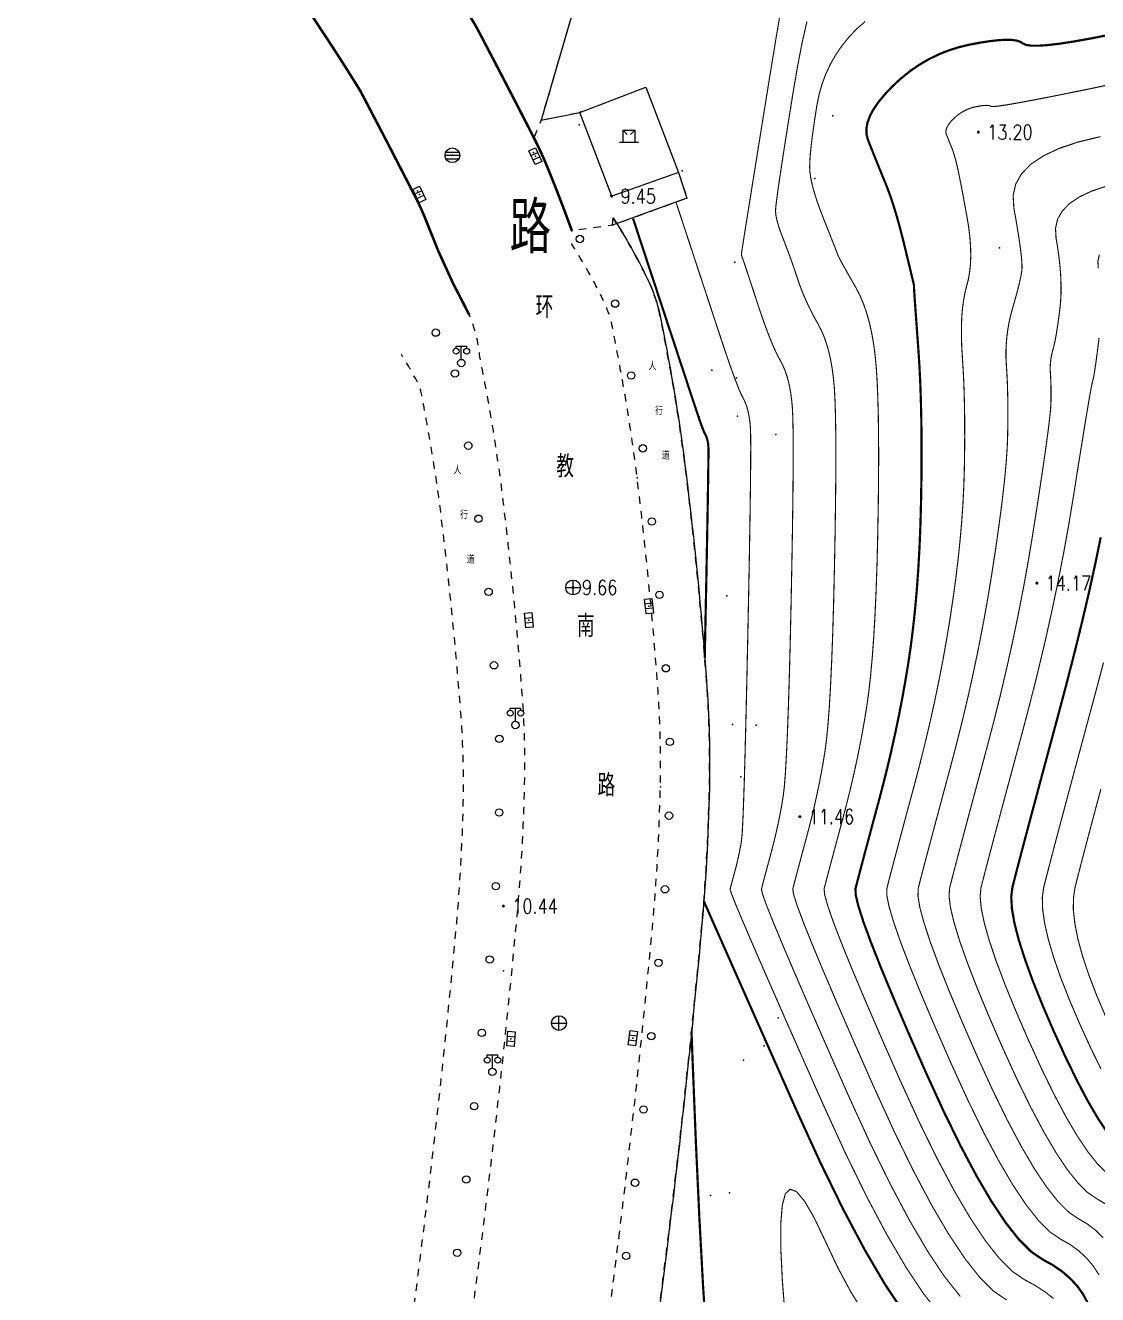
# Model space of a CAD drawing. Extents: x 940 to 2162, y 608 to 1562.
# Drawn here: x 1047.9 to 1120.6, y 765.7 to 851.8 of the extents above; entities that cross this region are included whole.
import ezdxf
from ezdxf.enums import TextEntityAlignment as Align

# ---------------------------------------------------------------- set-up
doc = ezdxf.new("R2010")
doc.units = 0
doc.header["$LTSCALE"] = 0.5
doc.header["$PDSIZE"] = 0.2
doc.linetypes.add('X6', pattern=[2, 1, -1])
doc.layers.get('0').update_dxf_attribs({"linetype": 'CONTINUOUS'})
for name, color, linetype in [('COMPONENT', 4, 'CONTINUOUS'), ('DGX', 2, 'CONTINUOUS'), ('DLDW', 11, 'CONTINUOUS'), ('DLSS', 4, 'CONTINUOUS'), ('GCD', 1, 'CONTINUOUS'), ('GXYZ', 2, 'CONTINUOUS'), ('ZBTZ', 3, 'CONTINUOUS'), ('ZDH', 1, 'CONTINUOUS')]:
    doc.layers.add(name, color=color, linetype=linetype)
doc.styles.add('HZ', font='rs.shx', dxfattribs={"width": 0.8, "bigfont": 'hztxt.shx'})
doc.linetypes.add('1161', pattern='A,0,[149,AAA.SHX,S=0.15,R=0,X=0,Y=0],-1.6', length=1.6)

# ---------------------------------------------------------------- blocks, each defined once
blk = doc.blocks.new('gc043')
for p, q in [((-1, 0), (1, 0)), ((0, -1), (0, 1))]:
    blk.add_line(p, q)
blk.add_circle((0, 0), 1)
blk = doc.blocks.new('gc041')
for p, q in [((-1, 0.5), (1, 0.5)), ((-1, -0.5), (-1, 0.5)), ((-0.33, 0.5), (-0.33, -0.5)), ((0.33, 0.5), (0.33, -0.5)), ((1, 0.5), (1, -0.5)), ((1, -0.5), (-1, -0.5))]:
    blk.add_line(p, q)
blk = doc.blocks.new('gc170')
at = {"linetype": 'Continuous'}
blk.add_circle((0, 0), 0.5, dxfattribs=at)
blk = doc.blocks.new('GC200')
at = {"linetype": 'Continuous', "const_width": 0.2, "flags": 128}
blk.add_lwpolyline([(-0.1, 0, 1), (0.1, 0, 1)], format="xyb", close=True, dxfattribs=at)
blk = doc.blocks.new('gc097')
for p, q in [((-0.7, 2), (-0.7, 2.3)), ((-0.7, 2.3), (0.7, 2.3)), ((0, 0.5), (0, 2.3)), ((0.7, 2.3), (0.7, 2))]:
    blk.add_line(p, q)
for centre, radius in [((-0.7, 1.6), 0.4), ((0.73, 1.6), 0.4), ((0, 0), 0.5)]:
    blk.add_circle(centre, radius)
blk = doc.blocks.new('gc022')
at = {"linetype": 'Continuous'}
for p, q in [((-0.8, 1.6), (-0.23, 1.03)), ((0.8, 1.6), (0.23, 1.03))]:
    blk.add_line(p, q, dxfattribs=at)
at = {"linetype": 'Continuous', "flags": 128}
for points in [[(-1.3, 0), (0, 0), (1.3, 0)], [(-0.8, 0), (-0.8, 1.6), (0.8, 1.6), (0.8, 0)]]:
    blk.add_lwpolyline(points, dxfattribs=at)
blk = doc.blocks.new('gcbj0103')
for p, q in [((-1, 0), (1, 0)), ((-0.9, 0.43), (0.9, 0.43)), ((-0.88, -0.47), (0.88, -0.47))]:
    blk.add_line(p, q)
blk.add_circle((0, 0), 1)

msp = doc.modelspace()

# ---------------------------------------------------------------- linework, layer by layer
at = {"layer": 'DGX', "linetype": 'Continuous', "const_width": 0.075}
for points, elevation in [([(1111.323, 765.611), (1110.25, 766.968), (1109.1, 768.692), (1107.871, 770.784), (1106.566, 773.243), (1105.183, 776.07), (1103.722, 779.264), (1102.318, 782.438), (1101.105, 785.204), (1100.083, 787.562), (1099.252, 789.512), (1098.612, 791.054), (1098.162, 792.188), (1097.904, 792.914), (1097.837, 793.231), (1097.872, 793.369), (1097.92, 793.553), (1097.98, 793.785), (1098.054, 794.064), (1098.141, 794.39), (1098.241, 794.763), (1098.354, 795.183), (1098.48, 795.651), (1098.609, 796.141), (1098.731, 796.63), (1098.846, 797.118), (1098.954, 797.604), (1099.054, 798.089), (1099.148, 798.572), (1099.234, 799.054), (1099.313, 799.535), (1099.388, 800.159), (1099.46, 801.074), (1099.53, 802.28), (1099.598, 803.775), (1099.664, 805.56), (1099.728, 807.636), (1099.79, 810.001), (1099.849, 812.657), (1099.901, 815.315), (1099.942, 817.685), (1099.97, 819.769), (1099.987, 821.566), (1099.991, 823.075), (1099.984, 824.298), (1099.965, 825.234), (1099.933, 825.883), (1099.888, 826.375), (1099.827, 826.84), (1099.75, 827.277), (1099.657, 827.687), (1099.549, 828.069), (1099.424, 828.424), (1099.283, 828.752), (1099.127, 829.052), (1098.958, 829.364), (1098.782, 829.727), (1098.597, 830.143), (1098.405, 830.609), (1098.205, 831.127), (1097.996, 831.697), (1097.78, 832.318), (1097.556, 832.991), (1097.34, 833.649), (1097.151, 834.226), (1096.988, 834.722), (1096.85, 835.137), (1096.739, 835.472), (1096.654, 835.725), (1096.594, 835.898), (1096.561, 835.99), (1096.542, 836.039), (1096.525, 836.086), (1096.511, 836.129), (1096.499, 836.169), (1096.49, 836.205), (1096.484, 836.238), (1096.48, 836.268), (1096.478, 836.294), (1096.508, 836.504), (1096.598, 837.082), (1096.748, 838.028), (1096.958, 839.344), (1097.227, 841.029), (1097.557, 843.082), (1097.946, 845.504), (1098.396, 848.295), (1098.854, 851.093), (1099.269, 853.536)], 11), ([(1100.921, 852.058), (1100.606, 850.669), (1100.298, 849.088), (1099.994, 847.317), (1099.712, 845.557), (1099.468, 844.011), (1099.261, 842.68), (1099.092, 841.563), (1098.961, 840.659), (1098.868, 839.97), (1098.812, 839.495), (1098.793, 839.234), (1098.802, 839.069), (1098.826, 838.884), (1098.866, 838.679), (1098.922, 838.453), (1098.994, 838.206), (1099.081, 837.939), (1099.185, 837.651), (1099.304, 837.342), (1099.431, 837.02), (1099.556, 836.692), (1099.681, 836.357), (1099.806, 836.016), (1099.929, 835.669), (1100.052, 835.316), (1100.174, 834.956), (1100.295, 834.59), (1100.422, 834.219), (1100.562, 833.846), (1100.715, 833.469), (1100.882, 833.09), (1101.061, 832.708), (1101.254, 832.324), (1101.459, 831.936), (1101.677, 831.546), (1101.891, 831.136), (1102.084, 830.688), (1102.254, 830.202), (1102.403, 829.679), (1102.53, 829.119), (1102.635, 828.521), (1102.719, 827.886), (1102.781, 827.213), (1102.825, 826.416), (1102.857, 825.407), (1102.877, 824.186), (1102.884, 822.754), (1102.878, 821.11), (1102.86, 819.254), (1102.829, 817.187), (1102.786, 814.908), (1102.732, 812.629), (1102.671, 810.559), (1102.602, 808.698), (1102.525, 807.047), (1102.441, 805.606), (1102.348, 804.374), (1102.249, 803.352), (1102.141, 802.54), (1102.024, 801.831), (1101.897, 801.12), (1101.759, 800.407), (1101.611, 799.692), (1101.452, 798.975), (1101.283, 798.256), (1101.103, 797.535), (1100.913, 796.812), (1100.727, 796.122), (1100.56, 795.502), (1100.413, 794.952), (1100.284, 794.471), (1100.175, 794.06), (1100.086, 793.718), (1100.015, 793.446), (1099.964, 793.243), (1100.013, 792.887), (1100.245, 792.152), (1100.659, 791.039), (1101.256, 789.547), (1102.035, 787.678), (1102.996, 785.431), (1104.14, 782.805), (1105.466, 779.801), (1106.847, 776.782), (1108.154, 774.11), (1109.388, 771.786), (1110.549, 769.809), (1111.637, 768.179), (1112.651, 766.897), (1113.592, 765.962), (1114.46, 765.374)], 11.5), ([(1109.996, 764.326), (1108.864, 765.757), (1107.65, 767.576), (1106.355, 769.782), (1104.977, 772.376), (1103.518, 775.358), (1101.978, 778.727), (1100.496, 782.072), (1099.213, 784.978), (1098.131, 787.446), (1097.247, 789.477), (1096.564, 791.069), (1096.08, 792.224), (1095.795, 792.941), (1095.71, 793.219), (1095.728, 793.291), (1095.754, 793.388), (1095.786, 793.51), (1095.824, 793.656), (1095.87, 793.828), (1095.923, 794.024), (1095.982, 794.244), (1096.048, 794.49), (1096.116, 794.748), (1096.18, 795.004), (1096.24, 795.26), (1096.297, 795.516), (1096.349, 795.77), (1096.399, 796.024), (1096.444, 796.277), (1096.485, 796.53), (1096.527, 796.967), (1096.572, 797.775), (1096.62, 798.953), (1096.672, 800.503), (1096.727, 802.423), (1096.785, 804.713), (1096.847, 807.374), (1096.912, 810.406), (1096.974, 813.442), (1097.024, 816.116), (1097.062, 818.428), (1097.09, 820.377), (1097.106, 821.965), (1097.111, 823.19), (1097.104, 824.053), (1097.086, 824.554), (1097.058, 824.865), (1097.019, 825.159), (1096.97, 825.435), (1096.912, 825.694), (1096.843, 825.936), (1096.764, 826.16), (1096.675, 826.368), (1096.576, 826.557), (1096.457, 826.792), (1096.309, 827.133), (1096.132, 827.582), (1095.925, 828.137), (1095.689, 828.799), (1095.424, 829.568), (1095.129, 830.444), (1092.044, 839.802)], 10.5), ([(1104.764, 764.529), (1103.878, 765.963), (1103.017, 767.565), (1102.182, 769.335), (1101.414, 770.948), (1100.758, 772.077), (1100.213, 772.724), (1099.779, 772.887), (1099.457, 772.568), (1099.245, 771.766), (1099.145, 770.48), (1099.156, 768.712), (1099.259, 766.63), (1099.435, 764.404)], 9.5)]:
    msp.add_lwpolyline(points, dxfattribs=dict(at, elevation=elevation))
at = {"layer": 'DGX', "linetype": 'Continuous', "const_width": 0.075, "flags": 128}
for points, elevation in [([(1104.872, 852.06), (1104.277, 851.537), (1103.755, 850.982), (1103.286, 850.4), (1102.87, 849.791), (1102.508, 849.155), (1102.199, 848.492), (1101.944, 847.801), (1101.741, 847.084), (1101.593, 846.339), (1101.478, 845.61), (1101.379, 844.941), (1101.295, 844.331), (1101.227, 843.781), (1101.174, 843.29), (1101.137, 842.858), (1101.115, 842.486), (1101.108, 842.173), (1101.124, 841.871), (1101.169, 841.531), (1101.242, 841.153), (1101.345, 840.737), (1101.477, 840.283), (1101.638, 839.791), (1101.828, 839.262), (1102.047, 838.695), (1102.267, 838.143), (1102.459, 837.659), (1102.624, 837.243), (1102.761, 836.896), (1102.87, 836.617), (1102.952, 836.406), (1103.007, 836.263), (1103.034, 836.189), (1103.064, 836.12), (1103.128, 835.994), (1103.226, 835.811), (1103.359, 835.571), (1103.525, 835.274), (1103.725, 834.92), (1103.96, 834.509), (1104.228, 834.04), (1104.5, 833.52), (1104.744, 832.951), (1104.96, 832.335), (1105.149, 831.672), (1105.31, 830.961), (1105.444, 830.202), (1105.55, 829.396), (1105.628, 828.543), (1105.686, 827.597), (1105.731, 826.515), (1105.762, 825.297), (1105.781, 823.942), (1105.786, 822.451), (1105.778, 820.823), (1105.757, 819.06), (1105.722, 817.16), (1105.675, 815.256), (1105.614, 813.481), (1105.54, 811.836), (1105.452, 810.319), (1105.351, 808.932), (1105.237, 807.674), (1105.109, 806.545), (1104.969, 805.545), (1104.814, 804.608), (1104.646, 803.668), (1104.464, 802.726), (1104.268, 801.781), (1104.058, 800.833), (1103.834, 799.882), (1103.596, 798.929), (1103.345, 797.973), (1103.099, 797.061), (1102.879, 796.241), (1102.684, 795.514), (1102.514, 794.878), (1102.37, 794.335), (1102.252, 793.883), (1102.158, 793.523), (1102.091, 793.255), (1102.122, 792.86), (1102.328, 792.115), (1102.707, 791.023), (1103.26, 789.583), (1103.987, 787.794), (1104.888, 785.657), (1105.962, 783.172), (1107.21, 780.338), (1108.511, 777.494), (1109.742, 774.978), (1110.905, 772.788), (1111.998, 770.926), (1113.023, 769.39), (1113.978, 768.183), (1114.865, 767.302), (1115.682, 766.748), (1116.423, 766.346), (1117.08, 765.918), (1117.654, 765.466)], 12), ([(1121.953, 847.887), (1120.291, 847.533), (1118.714, 847.212), (1117.343, 846.938), (1116.176, 846.712), (1115.214, 846.535), (1114.458, 846.405), (1113.906, 846.323), (1113.559, 846.288), (1113.417, 846.302), (1113.366, 846.335), (1113.293, 846.357), (1113.198, 846.369), (1113.08, 846.371), (1112.94, 846.364), (1112.778, 846.346), (1112.594, 846.317), (1112.388, 846.279), (1112.173, 846.229), (1111.966, 846.163), (1111.765, 846.084), (1111.572, 845.989), (1111.385, 845.88), (1111.205, 845.756), (1111.031, 845.617), (1110.865, 845.463), (1110.715, 845.306), (1110.59, 845.156), (1110.491, 845.013), (1110.417, 844.877), (1110.369, 844.748), (1110.346, 844.626), (1110.349, 844.512), (1110.377, 844.404), (1110.419, 844.299), (1110.461, 844.194), (1110.503, 844.088), (1110.547, 843.98), (1110.59, 843.872), (1110.635, 843.763), (1110.68, 843.654), (1110.725, 843.543), (1110.771, 843.427), (1110.817, 843.301), (1110.862, 843.165), (1110.908, 843.019), (1110.954, 842.862), (1111.001, 842.696), (1111.047, 842.52), (1111.093, 842.335), (1111.144, 842.112), (1111.206, 841.825), (1111.277, 841.475), (1111.358, 841.061), (1111.45, 840.583), (1111.552, 840.041), (1111.663, 839.436), (1111.785, 838.767), (1111.896, 838.082), (1111.974, 837.428), (1112.02, 836.806), (1112.034, 836.215), (1112.015, 835.655), (1111.964, 835.126), (1111.88, 834.629), (1111.765, 834.164), (1111.644, 833.694), (1111.548, 833.184), (1111.475, 832.634), (1111.425, 832.044), (1111.4, 831.414), (1111.397, 830.744), (1111.419, 830.034), (1111.464, 829.284), (1111.515, 828.491), (1111.557, 827.653), (1111.588, 826.769), (1111.61, 825.839), (1111.622, 824.863), (1111.623, 823.842), (1111.614, 822.775), (1111.596, 821.662), (1111.56, 820.51), (1111.5, 819.327), (1111.415, 818.111), (1111.306, 816.864), (1111.172, 815.584), (1111.014, 814.273), (1110.831, 812.93), (1110.624, 811.555), (1110.394, 810.162), (1110.144, 808.764), (1109.873, 807.363), (1109.582, 805.957), (1109.27, 804.548), (1108.937, 803.134), (1108.583, 801.716), (1108.209, 800.294), (1107.844, 798.939), (1107.516, 797.72), (1107.226, 796.638), (1106.974, 795.693), (1106.76, 794.884), (1106.584, 794.213), (1106.445, 793.678), (1106.344, 793.279), (1106.341, 792.805), (1106.494, 792.043), (1106.803, 790.992), (1107.269, 789.653), (1107.892, 788.025), (1108.671, 786.109), (1109.607, 783.905), (1110.699, 781.412), (1111.839, 778.919), (1112.919, 776.712), (1113.938, 774.792), (1114.897, 773.159), (1115.795, 771.813), (1116.633, 770.754), (1117.41, 769.981), (1118.127, 769.496), (1118.78, 769.126), (1119.366, 768.7), (1119.885, 768.218), (1120.337, 767.68), (1120.722, 767.086)], 13), ([(1120.82, 844.252), (1119.306, 843.884), (1118.015, 843.449), (1116.948, 842.946), (1116.103, 842.377), (1115.481, 841.74), (1115.082, 841.036), (1114.906, 840.264), (1114.953, 839.426), (1115.101, 838.597), (1115.225, 837.853), (1115.328, 837.196), (1115.407, 836.624), (1115.464, 836.139), (1115.498, 835.739), (1115.51, 835.425), (1115.499, 835.198), (1115.469, 834.995), (1115.425, 834.756), (1115.367, 834.482), (1115.294, 834.172), (1115.206, 833.827), (1115.104, 833.445), (1114.988, 833.028), (1114.857, 832.575), (1114.73, 832.103), (1114.625, 831.629), (1114.541, 831.153), (1114.479, 830.675), (1114.439, 830.195), (1114.42, 829.712), (1114.424, 829.228), (1114.449, 828.741), (1114.481, 828.239), (1114.508, 827.708), (1114.528, 827.148), (1114.541, 826.559), (1114.549, 825.941), (1114.55, 825.294), (1114.544, 824.618), (1114.532, 823.913), (1114.502, 823.137), (1114.442, 822.249), (1114.352, 821.249), (1114.232, 820.136), (1114.082, 818.911), (1113.902, 817.573), (1113.692, 816.123), (1113.452, 814.56), (1113.185, 812.938), (1112.893, 811.312), (1112.578, 809.681), (1112.239, 808.046), (1111.876, 806.405), (1111.488, 804.76), (1111.077, 803.11), (1110.642, 801.455), (1110.216, 799.878), (1109.835, 798.459), (1109.498, 797.2), (1109.204, 796.1), (1108.955, 795.159), (1108.75, 794.377), (1108.588, 793.755), (1108.471, 793.291), (1108.45, 792.778), (1108.576, 792.007), (1108.851, 790.977), (1109.273, 789.688), (1109.844, 788.141), (1110.562, 786.336), (1111.429, 784.272), (1112.443, 781.949), (1113.503, 779.631), (1114.507, 777.579), (1115.455, 775.794), (1116.346, 774.276), (1117.182, 773.024), (1117.96, 772.039), (1118.683, 771.321), (1119.349, 770.87), (1119.958, 770.516), (1120.509, 770.091), (1121.001, 769.594)], 13.5), ([(1121.137, 771.907), (1120.572, 772.244), (1119.956, 772.661), (1119.288, 773.325), (1118.568, 774.235), (1117.796, 775.392), (1116.972, 776.796), (1116.096, 778.446), (1115.167, 780.343), (1114.187, 782.486), (1113.251, 784.638), (1112.454, 786.562), (1111.796, 788.257), (1111.278, 789.724), (1110.899, 790.961), (1110.659, 791.971), (1110.559, 792.751), (1110.598, 793.303), (1110.732, 793.832), (1110.916, 794.542), (1111.15, 795.434), (1111.434, 796.507), (1111.769, 797.762), (1112.154, 799.199), (1112.589, 800.817), (1113.074, 802.616), (1113.57, 804.504), (1114.04, 806.386), (1114.481, 808.263), (1114.896, 810.134), (1115.283, 812), (1115.642, 813.86), (1115.975, 815.715), (1116.279, 817.565), (1116.553, 819.315), (1116.79, 820.872), (1116.993, 822.237), (1117.159, 823.408), (1117.29, 824.387), (1117.385, 825.172), (1117.445, 825.765), (1117.469, 826.164), (1117.474, 826.461), (1117.476, 826.746), (1117.476, 827.018), (1117.473, 827.279), (1117.467, 827.527), (1117.459, 827.763), (1117.448, 827.987), (1117.434, 828.198), (1117.423, 828.403), (1117.422, 828.607), (1117.43, 828.811), (1117.447, 829.013), (1117.473, 829.214), (1117.508, 829.415), (1117.552, 829.615), (1117.606, 829.814), (1117.664, 830.031), (1117.723, 830.285), (1117.782, 830.578), (1117.841, 830.908), (1117.9, 831.275), (1117.96, 831.68), (1118.02, 832.123), (1118.08, 832.603), (1118.128, 833.115), (1118.154, 833.65), (1118.156, 834.21), (1118.135, 834.793), (1118.09, 835.401), (1118.022, 836.033), (1117.931, 836.69), (1117.817, 837.37), (1117.78, 838.036), (1117.919, 838.648), (1118.236, 839.207), (1118.73, 839.713), (1119.401, 840.165), (1120.248, 840.564), (1121.273, 840.91)], 14), ([(1120.681, 835.315), (1120.653, 835.808), (1120.757, 836.261)], 14.5), ([(1121.229, 774.001), (1120.615, 774.611), (1119.954, 775.447), (1119.245, 776.509), (1118.488, 777.798), (1117.684, 779.313), (1116.832, 781.055), (1115.932, 783.023), (1115.073, 785.005), (1114.345, 786.788), (1113.748, 788.373), (1113.282, 789.759), (1112.947, 790.946), (1112.742, 791.935), (1112.668, 792.724), (1112.725, 793.316), (1112.875, 793.909), (1113.082, 794.707), (1113.345, 795.709), (1113.664, 796.915), (1114.04, 798.324), (1114.472, 799.938), (1114.961, 801.756), (1115.506, 803.777), (1116.062, 805.887), (1116.584, 807.968), (1117.072, 810.021), (1117.525, 812.045), (1117.944, 814.042), (1118.329, 816.01), (1118.679, 817.949), (1118.995, 819.861), (1119.277, 821.643), (1119.526, 823.197), (1119.74, 824.52), (1119.92, 825.615), (1120.066, 826.48), (1120.179, 827.115), (1120.257, 827.521), (1120.302, 827.698), (1120.332, 827.798), (1120.37, 827.973), (1120.414, 828.223), (1120.464, 828.549), (1120.522, 828.95), (1120.585, 829.426), (1120.656, 829.978), (1120.733, 830.605)], 14.5), ([(1121.036, 808.593), (1120.371, 806.099), (1119.706, 803.633), (1119.11, 801.416), (1118.583, 799.448), (1118.124, 797.729), (1117.734, 796.259), (1117.414, 795.037), (1117.161, 794.064), (1116.978, 793.34), (1116.886, 792.67), (1116.907, 791.862), (1117.042, 790.915), (1117.291, 789.829), (1117.653, 788.604), (1118.128, 787.241), (1118.717, 785.738), (1119.42, 784.097), (1120.16, 782.479), (1120.86, 781.047)], 15.5), ([(1120.854, 800.01), (1120.354, 798.136), (1119.929, 796.533), (1119.58, 795.202), (1119.305, 794.141), (1119.105, 793.352), (1118.995, 792.643), (1118.99, 791.826), (1119.09, 790.9), (1119.295, 789.864), (1119.605, 788.72), (1120.02, 787.467), (1120.54, 786.105), (1121.164, 784.634)], 16)]:
    msp.add_lwpolyline(points, dxfattribs=dict(at, elevation=elevation))
at = {"layer": 'DGX', "color": 3, "linetype": 'Continuous', "const_width": 0.15, "flags": 128}
for points, elevation in [([(1121.394, 851.15), (1120.144, 850.903), (1119.043, 850.706), (1118.09, 850.559), (1117.285, 850.463), (1116.629, 850.416), (1116.121, 850.42), (1115.762, 850.475), (1115.551, 850.579), (1115.376, 850.691), (1115.124, 850.768), (1114.795, 850.811), (1114.389, 850.819), (1113.907, 850.791), (1113.348, 850.729), (1112.712, 850.632), (1111.999, 850.501), (1111.26, 850.326), (1110.544, 850.101), (1109.852, 849.825), (1109.184, 849.498), (1108.538, 849.121), (1107.917, 848.693), (1107.319, 848.214), (1106.744, 847.685), (1106.226, 847.142), (1105.795, 846.624), (1105.453, 846.131), (1105.198, 845.661), (1105.032, 845.217), (1104.954, 844.796), (1104.964, 844.4), (1105.062, 844.029), (1105.205, 843.668), (1105.35, 843.304), (1105.497, 842.937), (1105.646, 842.567), (1105.797, 842.194), (1105.95, 841.818), (1106.105, 841.439), (1106.262, 841.057), (1106.42, 840.657), (1106.578, 840.221), (1106.736, 839.752), (1106.895, 839.248), (1107.054, 838.709), (1107.213, 838.136), (1107.372, 837.529), (1107.531, 836.887), (1107.681, 836.269), (1107.811, 835.73), (1107.922, 835.272), (1108.013, 834.894), (1108.084, 834.597), (1108.136, 834.379), (1108.169, 834.243), (1108.181, 834.186), (1108.184, 834.17), (1108.186, 834.155), (1108.187, 834.14), (1108.187, 834.126), (1108.187, 834.113), (1108.186, 834.101), (1108.184, 834.089), (1108.181, 834.078), (1108.183, 834.002), (1108.195, 833.797), (1108.217, 833.461), (1108.249, 832.994), (1108.291, 832.398), (1108.344, 831.671), (1108.406, 830.814), (1108.479, 829.827), (1108.549, 828.744), (1108.606, 827.598), (1108.649, 826.39), (1108.679, 825.119), (1108.694, 823.785), (1108.696, 822.39), (1108.685, 820.931), (1108.659, 819.411), (1108.617, 817.883), (1108.557, 816.404), (1108.477, 814.973), (1108.379, 813.592), (1108.261, 812.258), (1108.125, 810.973), (1107.97, 809.737), (1107.796, 808.55), (1107.604, 807.385), (1107.395, 806.216), (1107.169, 805.044), (1106.925, 803.869), (1106.664, 802.69), (1106.385, 801.508), (1106.09, 800.323), (1105.777, 799.134), (1105.471, 798), (1105.197, 796.981), (1104.955, 796.076), (1104.744, 795.285), (1104.565, 794.609), (1104.418, 794.048), (1104.302, 793.6), (1104.217, 793.267), (1104.232, 792.832), (1104.411, 792.079), (1104.755, 791.008), (1105.265, 789.618), (1105.939, 787.91), (1106.779, 785.883), (1107.784, 783.538), (1108.955, 780.875), (1110.175, 778.206), (1111.331, 775.845), (1112.422, 773.79), (1113.448, 772.042), (1114.409, 770.602), (1115.306, 769.468), (1116.137, 768.642), (1116.905, 768.122), (1117.602, 767.736), (1118.223, 767.309), (1118.769, 766.842), (1119.24, 766.334), (1119.635, 765.786), (1119.955, 765.197)], 12.5), ([(1121.34, 776.658), (1120.694, 777.626), (1120.005, 778.8), (1119.272, 780.18), (1118.496, 781.767), (1117.676, 783.56), (1116.895, 785.372), (1116.237, 787.014), (1115.701, 788.489), (1115.286, 789.794), (1114.994, 790.931), (1114.825, 791.898), (1114.777, 792.697), (1114.851, 793.328), (1115.018, 793.987), (1115.248, 794.872), (1115.54, 795.984), (1115.894, 797.322), (1116.311, 798.886), (1116.791, 800.677), (1117.333, 802.694), (1117.938, 804.938), (1118.549, 807.24), (1119.11, 809.431), (1119.62, 811.512), (1120.079, 813.482), (1120.488, 815.342), (1120.847, 817.091)], 15)]:
    msp.add_lwpolyline(points, dxfattribs=dict(at, elevation=elevation))
at = {"layer": 'DGX', "color": 3, "linetype": 'Continuous', "const_width": 0.15}
for points in [[(1093.991, 808.917), (1094.046, 811.57), (1094.106, 814.547), (1094.155, 817.087), (1094.193, 819.189), (1094.22, 820.854), (1094.237, 822.082), (1094.244, 822.872), (1094.239, 823.224), (1094.227, 823.355), (1094.211, 823.477), (1094.191, 823.593), (1094.166, 823.702), (1094.137, 823.803), (1094.104, 823.897), (1094.067, 823.984), (1094.025, 824.063), (1093.976, 824.161), (1093.914, 824.304), (1093.84, 824.492), (1093.753, 824.724), (1093.654, 825.001), (1093.543, 825.323), (1093.42, 825.69), (1089.13, 838.699)], [(1093.097, 783.573), (1093.15, 782.084), (1093.389, 776.099), (1093.633, 770.838), (1093.879, 766.3), (1094.13, 762.486), (1094.305, 760.35)]]:
    msp.add_lwpolyline(points, dxfattribs=at)
at = {"layer": 'DGX', "color": 3, "linetype": 'Continuous', "const_width": 0.15, "elevation": 10}
msp.add_lwpolyline([(1107.478, 764.546), (1106.201, 766.459), (1104.838, 768.78), (1103.389, 771.509), (1101.854, 774.646), (1100.233, 778.19), (1098.674, 781.705), (1097.322, 784.752), (1096.178, 787.331), (1095.243, 789.442), (1094.516, 791.085), (1093.997, 792.26), (1093.93, 792.412)], dxfattribs=at)
at = {"layer": 'DLDW', "linetype": 'Continuous', "elevation": 9.526, "flags": 128}
msp.add_lwpolyline([(1092.212, 841.814), (1087.681, 840.211), (1085.515, 845.893), (1090.005, 847.604)], close=True, dxfattribs=at)
at = {"layer": 'DLSS', "linetype": 'Continuous', "const_width": 0.175, "flags": 128}
for points in [[(1056.493, 890.154, 0.003126), (1057.092, 888.465, 0.011558), (1057.267, 888.013, 0.002422), (1059.606, 882.449, 0.007833), (1060.364, 880.743, 0.007275), (1061.373, 878.648, 0.005557), (1062.763, 875.939, 0.013559), (1065.296, 871.437, 0.013461), (1068.089, 867.046, 0.010474), (1070.531, 863.585, -0.008995), (1073.386, 859.563, -0.004888), (1076.064, 855.559, -0.006216), (1078.1, 852.365, -0.017731), (1078.718, 851.284, -0.002754), (1082.408, 844.171, -0.021238), (1083.33, 842.163, -0.010173), (1084.988, 837.86)], [(1048.007, 887.206, 0.003126), (1048.643, 885.411, 0.011558), (1048.968, 884.572, 0.002422), (1051.341, 878.928, 0.007833), (1052.213, 876.965, 0.007275), (1053.335, 874.634, 0.005557), (1054.817, 871.748, 0.013559), (1057.589, 866.821, 0.013461), (1060.641, 862.022, 0.010474), (1063.3, 858.253, -0.008995), (1065.968, 854.495, -0.004888), (1068.549, 850.638, -0.006216), (1070.465, 847.632, -0.017731), (1070.767, 847.104, -0.002754), (1074.411, 840.078, -0.021238), (1075.015, 838.764, 0.035238), (1078.021, 832.169, -0.010173)]]:
    msp.add_lwpolyline(points, format="xyb", dxfattribs=at)
at = {"layer": 'DLSS', "linetype": 'X6', "flags": 128}
for points in [[(1078.1, 852.365), (1080.531, 860.039), (1081.322, 863.46), (1088.163, 863.46), (1082.903, 845.379), (1082.408, 844.171)], [(1082.903, 845.379), (1085.515, 845.893)], [(1092.212, 841.814), (1092.782, 840.069), (1087.738, 838.245), (1084.988, 837.86)]]:
    msp.add_lwpolyline(points, dxfattribs=at)
for points in [[(1405.624, 701.519, 0.023491), (1388.946, 697.665, 0.038552), (1378.841, 693.963, 0.006529), (1362.365, 686.181, 0.01772), (1356.259, 682.926, 0.061108), (1340.875, 671.298, -0.068267), (1328.257, 662.041, -0.016009), (1322.768, 659.289, -0.02366), (1319.075, 657.791, -0.045219), (1311.753, 655.94, -0.054238), (1305.676, 655.642, -0.016984), (1302.16, 655.972, -0.008186), (1294.556, 657.073, -0.038193), (1277.652, 661.147, 0.036458), (1258.974, 665.717, 0.035354), (1247.582, 666.819, 0.045553), (1238.471, 666.223, 0.061008), (1228.1, 663.26, 0.040861), (1214.444, 656.12, 0.02985), (1203.233, 648.064, -0.02999), (1192.717, 640.511, -0.020006), (1180.636, 633.548, -0.026961), (1171.369, 629.309, -0.054055), (1160.073, 626.219, -0.04426), (1145.532, 625.191, -0.019079), (1136.568, 625.694, -0.029014), (1130.945, 626.556, -0.033538), (1120.283, 629.591, -0.038874), (1111.674, 633.456, -0.013137), (1106.236, 636.613, -0.020575), (1103.041, 638.768, -0.022143), (1098.098, 642.756, -0.017543), (1092.178, 648.363, -0.021757), (1089.667, 651.146, -0.01219), (1085.315, 656.683, -0.059278), (1079.196, 667.289, -0.062631), (1076.018, 678.349, -0.023199), (1075.31, 684.86, -0.062756), (1075.418, 686.568, -0.014391), (1077.831, 697.485, 0.00835), (1082.317, 716.674, 0.00067), (1087.064, 738.772, 0.004508), (1087.747, 742.12, 0.013968), (1088.586, 747.179, 0.003122), (1091.46, 769.142, 0.007981), (1093.75, 790.285, 0.017627), (1094.307, 800.086, 0.024093), (1094.112, 807.365, 0.011914), (1092.709, 821.525, 0.010278), (1091.978, 826.602, 0.009428), (1090.967, 832.077, 0.063866), (1090.093, 834.638, 0.027206), (1087.788, 838.75, 0.027206)], [(1406.22, 698.247, 0.023491), (1389.846, 694.463, 0.038552), (1380.222, 690.938, 0.006529), (1363.824, 683.193, 0.01772), (1357.926, 680.049, 0.061108), (1343.188, 668.909, -0.068267), (1329.842, 659.117, -0.016009), (1324.163, 656.27, -0.02366), (1320.178, 654.654, -0.045219), (1312.273, 652.656, -0.054238), (1305.478, 652.323, -0.016984), (1301.738, 652.674, -0.008186), (1294.026, 653.79, -0.038193), (1276.629, 657.983, 0.036458), (1258.421, 662.438, 0.035354), (1247.496, 663.494, 0.045553), (1238.989, 662.938, 0.061008), (1229.395, 660.198, 0.040861), (1216.22, 653.309, 0.030612), (1205.075, 645.274, -0.032321), (1194.492, 637.699, -0.018438), (1180.8, 629.864, -0.032389), (1172.587, 626.215, -0.034847), (1162.45, 623.26, -0.040464), (1153.434, 622.052, -0.007224), (1149.162, 621.89, -0.008372), (1145.473, 621.866, -0.021019), (1138.428, 622.234, -0.01798), (1130.251, 623.304, -0.044583), (1120.557, 625.833, -0.038874), (1110.081, 630.537, -0.013137), (1104.492, 633.782, -0.020575), (1101.07, 636.09, -0.022143), (1095.897, 640.263, -0.017543), (1089.808, 646.03, -0.021757), (1087.103, 649.028, -0.01219), (1082.651, 654.693, -0.059278), (1076.139, 665.979, -0.062631), (1072.732, 677.837, -0.023199), (1071.991, 684.654, -0.062756), (1072.152, 687.192, -0.014391), (1074.606, 698.295, 0.00835), (1079.067, 717.377, 0.00067), (1083.812, 739.466, 0.004508), (1084.483, 742.755, 0.013968), (1085.291, 747.631, 0.003122), (1088.16, 769.553, 0.007981), (1090.439, 790.59, 0.017627), (1090.982, 800.157, 0.024093), (1090.796, 807.116, 0.011914), (1089.409, 821.118, 0.010278), (1088.697, 826.06, 0.009428), (1087.709, 831.412, 0.063866), (1087.108, 833.172, 0.027206), (1084.98, 836.969)], [(1407.869, 689.19, 0.023491), (1392.338, 685.601, 0.038552), (1384.045, 682.563, 0.006529), (1367.864, 674.921, 0.01772), (1362.542, 672.084, 0.061108), (1349.592, 662.295, -0.068267), (1334.229, 651.023, -0.016009), (1328.022, 647.912, -0.02366), (1323.231, 645.969, -0.045219), (1313.715, 643.563, -0.054238), (1304.931, 643.133, -0.016984), (1300.568, 643.542, -0.008186), (1292.558, 644.702, -0.038193), (1273.795, 649.224, 0.036458), (1256.89, 653.36, 0.035354), (1247.259, 654.292, 0.045553), (1240.423, 653.844, 0.061008), (1232.981, 651.719, 0.040861), (1221.137, 645.526, 0.030612), (1210.905, 638.15, -0.032321), (1199.356, 629.883, -0.018438), (1185.074, 621.711, -0.032389), (1175.773, 617.578, -0.034847), (1164.406, 614.264, -0.040464), (1153.915, 612.859, -0.007224), (1149.377, 612.687, -0.008372), (1145.38, 612.661, -0.021019), (1137.562, 613.069, -0.01798), (1128.729, 614.225, -0.044583), (1117.45, 617.167, -0.038874), (1105.67, 622.457, -0.013137), (1099.662, 625.945, -0.020575), (1095.612, 628.676, -0.022143), (1089.806, 633.361, -0.017543), (1083.247, 639.572, -0.021757), (1080.006, 643.165, -0.01219), (1075.276, 649.182, -0.059278), (1067.678, 662.353, -0.062631), (1063.636, 676.419, -0.023199), (1062.802, 684.084, -0.062756), (1063.11, 688.92, -0.014391), (1065.678, 700.54, 0.00835), (1070.069, 719.323, 0.00067), (1074.809, 741.387, 0.004508), (1075.447, 744.514, 0.013968), (1076.171, 748.882, 0.003122), (1079.025, 770.69, 0.007981), (1081.272, 791.435, 0.017627), (1081.778, 800.354, 0.024093), (1081.616, 806.427, 0.011914), (1080.272, 819.993, 0.010278), (1079.614, 824.56, 0.008973), (1078.738, 829.33, 0.078236), (1078.021, 832.169, 0.025256)], [(1406.538, 685.556, 0.023491), (1391.227, 682.018, 0.038552), (1383.28, 679.107, 0.006529), (1367.156, 671.492, 0.01772), (1361.984, 668.734, 0.061108), (1349.5, 659.298, -0.068267), (1333.611, 647.641, -0.016009), (1327.268, 644.461, -0.02366), (1322.266, 642.432, -0.045219), (1312.33, 639.92, -0.054238), (1303.028, 639.465, -0.016984), (1298.503, 639.889, -0.008186), (1290.415, 641.06, -0.038193), (1271.297, 645.668, 0.036458), (1254.731, 649.721, 0.035354), (1245.437, 650.62, 0.045553), (1239.036, 650.201, 0.061008), (1232.154, 648.236, 0.040861), (1220.658, 642.224, 0.030612), (1210.664, 635.019, -0.032321), (1198.862, 626.572, -0.018438), (1184.427, 618.312, -0.032389), (1174.842, 614.053, -0.034847), (1163.155, 610.646, -0.040464), (1152.28, 609.189, -0.007224), (1147.673, 609.015, -0.008372), (1143.595, 608.988, -0.021019), (1135.576, 609.407, -0.01798), (1126.572, 610.585, -0.044583), (1114.88, 613.636, -0.038874), (1102.76, 619.078, -0.013137), (1096.643, 622.629, -0.020575), (1092.43, 625.471, -0.022143), (1086.458, 630.289, -0.017543), (1079.777, 636.615, -0.021757), (1076.396, 640.363, -0.01219), (1071.595, 646.473, -0.059278), (1063.712, 660.134, -0.062631), (1059.506, 674.775, -0.023199), (1058.648, 682.662, -0.062756), (1058.993, 688.096, -0.014391), (1061.592, 699.851, 0.00835), (1065.964, 718.555, 0.00067), (1070.703, 740.614, 0.004508), (1071.332, 743.698, 0.013968), (1072.034, 747.934, 0.003122), (1074.884, 769.713, 0.007981), (1077.123, 790.382, 0.017627), (1077.62, 799.132, 0.024093), (1077.464, 804.973, 0.011914), (1076.131, 818.425, 0.010278), (1075.487, 822.895, 0.008362), (1074.691, 827.262, 0.022488), (1073.42, 829.479, 0.022488)]]:
    msp.add_lwpolyline(points, format="xyb", dxfattribs=at)
at = {"layer": 'ZBTZ', "linetype": '1161', "flags": 128}
msp.add_lwpolyline([(1330.74, 833.762), (1327.56, 840.768), (1319.707, 863.134), (1319.598, 863.445, -0.077672), (1319.176, 867.141, -0.089807), (1319.974, 870.7, -0.089946), (1322.608, 874.728, -0.118766), (1326.471, 877.237, -0.102595), (1331.41, 877.907, -0.141061), (1335.992, 876.236, -0.020708), (1338.015, 874.629, -0.026382), (1339.616, 873.089, -0.013245), (1341.446, 871.028, -0.005397), (1345.414, 866.207, -0.028768), (1347.217, 863.684, -0.015584), (1349.754, 859.369), (1356.2, 845.721, 0.167735), (1359.482, 841.341, 0.247764), (1363.284, 840.922, 0.111916), (1366.354, 843.018, 0.069822), (1369.739, 847.866, 0.053027), (1371.017, 851.218, 0.052663), (1371.567, 854.788, -0.001571), (1370.445, 864.094, -0.002172), (1369.681, 870.852, -0.000159), (1368.865, 878.383, -0.005831), (1368.835, 878.697, -0.046402), (1368.869, 882.664, 0.020508), (1369.267, 889.274, 0.003582), (1369.284, 890.636, 0.000782), (1369.306, 897.171, 0.026584), (1369.127, 900.636, 0.003874), (1368.949, 902.217), (1368.093, 906.685, 0.009169), (1365.623, 916.544, 0.037036), (1365.013, 918.279, 0.007585), (1357.022, 935.837, 0.004872), (1343.846, 962.973, 0.008475), (1342.009, 966.513, 0.003614), (1335.854, 977.703), (1329.948, 984.969, 0.013099), (1326.606, 988.431, 0.028527), (1325.252, 989.619, 0.014737), (1320.307, 993.25, 0.008963), (1311.673, 998.981, 0.047867), (1307.452, 1001.138, 0.027113), (1298.54, 1004.116), (1269.742, 1011.439, -0.020512), (1261.532, 1014.034, -0.033977), (1256.413, 1016.291, -0.005961), (1247.965, 1020.851, -0.018837), (1245.102, 1022.585, -0.027926), (1242.305, 1024.659, -0.006734), (1232.843, 1032.749, -0.04167), (1227.657, 1038.133, -0.025832), (1220.986, 1047.25), (1219.164, 1049.83), (1198.288, 1046.029), (1190.582, 1046.64), (1190.582, 1044.115), (1180.434, 1044.141), (1180.52, 1046.834), (1175.967, 1046.977), (1177.339, 952.841), (1172.053, 952.633), (1170.186, 899.769), (1161.268, 883.069), (1145.898, 871.231), (1125.512, 864.649), (1099.71, 863.887), (1069.546, 881.138), (1074.012, 867.156), (1077.612, 862.785), (1080.531, 860.039), (1081.322, 863.46), (1088.163, 863.46), (1082.903, 845.379), (1085.515, 845.893), (1090.005, 847.604), (1092.212, 841.814), (1092.782, 840.069), (1087.738, 838.245), (1087.788, 838.75, -0.027206), (1090.093, 834.638, -0.063866), (1090.967, 832.077, -0.009428), (1091.978, 826.602, -0.010278), (1092.709, 821.525, -0.011914), (1094.112, 807.365, -0.024093), (1094.307, 800.086, -0.017627), (1093.75, 790.285, -0.007981), (1091.46, 769.142), (1090.266, 759.756, -0.034067), (1095.724, 760.461, -0.049637), (1102.31, 760.204, -0.002641), (1103.782, 759.992, -0.005392), (1104.566, 759.866, -0.072064), (1109.903, 758.132, -0.111845), (1113.518, 755.204, -0.124873), (1115.369, 751.047, -0.065747), (1115.6, 745.122, -0.036581), (1114.485, 738.437, 0.034334), (1113.46, 732.463, 0.017331), (1112.757, 721.915, 0.023383), (1112.871, 714.245, 0.035855), (1113.623, 708.636, 0.020701), (1116.171, 698.504, 0.037395), (1121.194, 685.258, 0.042521), (1127.336, 674.588, 0.023131), (1130.841, 670.01, 0.0207), (1135.246, 665.198, 0.04717), (1140.59, 660.751, 0.045763), (1146.889, 657.242, 0.082528), (1154.184, 655.363, 0.066536), (1164.053, 655.811, 0.030894), (1170.375, 657.359, 0.043452), (1174.349, 658.987, 0.053054), (1181.795, 663.882, 0.087346), (1184.777, 667.358, 0.006859), (1185.162, 668.03, -0.00631), (1185.689, 668.951, -0.030276), (1189.361, 674.398, -0.021081), (1195.179, 681.366, -0.093388), (1204.127, 688.121, -0.130561), (1213.006, 689.928, -0.010639), (1220.792, 689.303, 0.006428), (1233.29, 688.193, 0.002335), (1242.048, 687.569, 0.003845), (1247.331, 687.259, 0.198568), (1251.993, 688.913, 0.144016), (1256.476, 696.199, 0.089715), (1257.029, 702.564, -0.069383), (1257.544, 713.69, -0.036422), (1260.85, 726.238, -0.155986), (1264.056, 730.545, -0.201176), (1270.425, 731.999, -0.180181), (1276.131, 728.662, -0.023263), (1278.275, 725.774, -0.025036), (1280.027, 722.865, -0.024343), (1284.36, 713.736, 0.019447), (1289.34, 702.974, 0.019178), (1295.661, 691.692, 0.062456), (1297.592, 689.274, 0.049333), (1298.871, 688.252, 0.035102), (1301.354, 686.88, 0.031434), (1304.797, 685.537, 0.071847), (1305.499, 685.42, 0.023809), (1306.045, 685.434, 0.017093), (1307.054, 685.543, 0.043665), (1310.87, 686.431, 0.036297), (1315.467, 688.312, 0.015778), (1318.218, 689.79, 0.010859), (1322.259, 692.244, 0.021309), (1324.617, 693.893, 0.012897), (1324.725, 693.98, 0.037347), (1324.729, 698.732, 0.016633), (1324.405, 701.739, 0.020292), (1323.978, 704.074, 0.118409), (1320.61, 710.916, -0.070031), (1311.692, 725.357, -0.022972), (1306.681, 738.373, -0.0249), (1303.212, 750.825, -0.055447), (1301.993, 761.741, -0.043106), (1303.164, 775.36, -0.084624), (1307.367, 787.214, -0.274119), (1314.059, 791.099, -0.174301), (1319.049, 789.254, -0.08134), (1323.489, 784.08, -0.158868), (1326.899, 769.631, 0.115392), (1329.098, 754.723, 0.02739), (1333.464, 745.227, 0.044069), (1336.764, 740.122, 0.11721), (1341.453, 736.364, 0.097181), (1349.101, 734.424, 0.13611), (1353.055, 735.291, 0.054193), (1355.838, 737.173), (1357.4, 741.046), (1359.601, 743.988), (1358.961, 747.74, 0.012312), (1357.65, 750.599, 0.027255), (1356.292, 753.032, 0.002451), (1353.397, 757.564, -0.003279), (1351.199, 761.018, -0.001211), (1348.636, 765.126, -0.001537), (1346.63, 768.381, -0.018479), (1344.35, 772.434, -0.013579), (1341.682, 777.983, -0.01746), (1340.066, 781.958, -0.019016), (1338.839, 785.749, -0.01542), (1337.304, 791.906, -0.016269), (1336.217, 797.847, -0.000047), (1335.237, 804.412, -0.000121), (1334.856, 806.965, -0.000007), (1333.963, 812.968, -0.000007), (1333.071, 818.963, -0.001307), (1332.463, 823.128, 0.000982), (1331.662, 828.632, 0.015736), (1330.74, 833.762)], format="xyb", close=True, dxfattribs=at)
at = {"layer": 'ZDH', "linetype": 'Continuous'}
for p in [(1082.903, 845.379, 9.321), (1082.903, 845.379, 9.321), (1082.903, 845.379, 9.321), (1085.515, 845.893, 9.521), (1085.515, 845.893, 9.521), (1085.515, 845.893, 9.521), (1085.581, 845.941, 9.488), (1102.686, 845.67, 12.342), (1102.686, 845.67, 12.342), (1102.686, 845.67, 12.342), (1085.467, 845.045, 9.457), (1085.467, 845.045, 9.457), (1112.546, 844.557, 13.204), (1112.546, 844.557, 13.204), (1112.546, 844.557, 13.204), (1082.408, 844.171, 9.255), (1082.408, 844.171, 9.255), (1082.408, 844.171, 9.255), (1076.879, 842.99, 9.352), (1076.879, 842.99, 9.352), (1076.879, 842.99, 9.352), (1082.388, 843.184, 9.264), (1082.388, 843.184, 9.264), (1082.388, 843.184, 9.264), (1082.504, 842.928, 9.267), (1082.504, 842.928, 9.267), (1082.504, 842.928, 9.267), (1092.212, 841.814, 9.526), (1092.212, 841.814, 9.526), (1092.212, 841.814, 9.526), (1092.451, 841.922, 10.031), (1101.465, 841.408, 12.076), (1101.465, 841.408, 12.076), (1101.465, 841.408, 12.076), (1074.516, 840.577, 9.317), (1074.516, 840.577, 9.317), (1074.516, 840.577, 9.317), (1074.637, 840.325, 9.323), (1074.637, 840.325, 9.323), (1074.637, 840.325, 9.323), (1087.633, 840.26, 9.433), (1087.681, 840.211, 9.45), (1087.681, 840.211, 9.45), (1087.681, 840.211, 9.45), (1092.782, 840.069, 9.49), (1092.782, 840.069, 9.49), (1092.782, 840.069, 9.49), (1087.738, 838.245, 9.427), (1087.738, 838.245, 9.427), (1087.738, 838.245, 9.427), (1084.988, 837.86, 9.339), (1084.988, 837.86, 9.339), (1084.988, 837.86, 9.339), (1084.98, 836.969, 9.328), (1084.98, 836.969, 9.328), (1113.981, 836.723, 13.206), (1113.981, 836.723, 13.206), (1113.981, 836.723, 13.206), (1096.034, 835.73, 10.904), (1096.034, 835.73, 10.904), (1096.034, 835.73, 10.904), (1078.021, 832.169, 9.436), (1078.021, 832.169, 9.436), (1078.021, 832.169, 9.436), (1078.021, 832.169, 9.436), (1078.021, 832.169, 9.436), (1078.021, 832.169, 9.436), (1087.709, 831.412, 9.919), (1087.709, 831.412, 9.919), (1094.48, 828.428, 10.039), (1094.48, 828.428, 10.039), (1096.138, 827.893, 10.351), (1096.138, 827.893, 10.351), (1096.21, 825.292, 10.393), (1096.21, 825.292, 10.393), (1093.614, 825.243, 9.819), (1093.614, 825.243, 9.819), (1098.815, 824.056, 11.145), (1098.815, 824.056, 11.145), (1089.409, 821.118, 9.499), (1089.409, 821.118, 9.499), (1085.066, 813.685, 9.658), (1085.066, 813.685, 9.658), (1090.206, 812.419, 9.599), (1090.206, 812.419, 9.599), (1095.482, 813.122, 9.937), (1095.482, 813.122, 9.937), (1082.066, 811.465, 9.623), (1082.066, 811.465, 9.623), (1095.884, 804.39, 10.14), (1095.884, 804.39, 10.14), (1097.479, 804.348, 10.508), (1097.479, 804.348, 10.508), (1096.438, 800.855, 10.357), (1096.438, 800.855, 10.357), (1090.982, 800.157, 9.735), (1090.982, 800.157, 9.735), (1100.441, 798.145, 11.457), (1100.441, 798.145, 11.457), (1080.335, 792.082, 10.436), (1080.335, 792.082, 10.436), (1080.341, 787.681, 10.462), (1080.341, 787.681, 10.462), (1084.106, 784.149, 9.99), (1084.106, 784.149, 9.99), (1098.979, 784.494, 11.321), (1098.979, 784.494, 11.321), (1089.115, 783.125, 9.892), (1089.115, 783.125, 9.892), (1080.849, 783.08, 9.94), (1080.849, 783.08, 9.94), (1098.021, 782.607, 11.059), (1098.021, 782.607, 11.059), (1096.627, 781.636, 10.713), (1096.627, 781.636, 10.713), (1094.393, 772.45, 10.633), (1094.393, 772.45, 10.633), (1095.664, 772.629, 10.845), (1095.664, 772.629, 10.845), (1088.16, 769.553, 10.053), (1088.16, 769.553, 10.053)]:
    msp.add_point(p, dxfattribs=at)

# ---------------------------------------------------------------- block references
at = {"layer": 'COMPONENT', "linetype": 'Continuous', "xscale": 0.5, "yscale": 0.5}
msp.add_blockref('gcbj0103', (1076.879, 842.99, 9.424), dxfattribs=at)
at = {"layer": 'DLDW', "linetype": 'Continuous', "xscale": 0.5, "yscale": 0.5}
for name, p in [('gc022', (1088.853, 843.881)), ('gc097', (1077.482, 828.901)), ('gc097', (1081.153, 804.359)), ('gc097', (1079.589, 780.837))]:
    msp.add_blockref(name, p, dxfattribs=at)
at = {"layer": 'GCD', "linetype": 'Continuous'}
ref = msp.add_blockref('GC200', (1112.546, 844.557, 13.204), dxfattribs=dict(at, xscale=0.5, yscale=0.5, zscale=0.5))
ref.add_attrib('height', '13.20', dxfattribs={"linetype": 'Continuous', "height": 1, "style": 'HZ', "width": 0.8}).set_placement((1113.146, 844.557, 13.204), align=Align.MIDDLE_LEFT)
ref = msp.add_blockref('GC200', (1087.681, 840.211, 9.45), dxfattribs=dict(at, xscale=0.5, yscale=0.5, zscale=0.5))
ref.add_attrib('height', '9.45', dxfattribs={"linetype": 'Continuous', "height": 1, "style": 'HZ', "width": 0.8}).set_placement((1088.281, 840.211, 9.45), align=Align.MIDDLE_LEFT)
ref = msp.add_blockref('GC200', (1085.066, 813.685, 9.658), dxfattribs=dict(at, xscale=0.5, yscale=0.5, zscale=0.5))
ref.add_attrib('height', '9.66', dxfattribs={"linetype": 'Continuous', "height": 1, "style": 'HZ', "width": 0.8}).set_placement((1085.666, 813.685, 9.658), align=Align.MIDDLE_LEFT)
ref = msp.add_blockref('GC200', (1116.515, 813.978, 14.17), dxfattribs=dict(at, xscale=0.5, yscale=0.5, zscale=0.5))
ref.add_attrib('height', '14.17', dxfattribs={"linetype": 'Continuous', "height": 1, "style": 'HZ', "width": 0.8}).set_placement((1117.115, 813.978, 14.17), align=Align.MIDDLE_LEFT)
ref = msp.add_blockref('GC200', (1100.441, 798.145, 11.457), dxfattribs=dict(at, xscale=0.5, yscale=0.5, zscale=0.5))
ref.add_attrib('height', '11.46', dxfattribs={"linetype": 'Continuous', "height": 1, "style": 'HZ', "width": 0.8}).set_placement((1101.041, 798.145, 11.457), align=Align.MIDDLE_LEFT)
ref = msp.add_blockref('GC200', (1080.335, 792.082, 10.436), dxfattribs=dict(at, xscale=0.5, yscale=0.5, zscale=0.5))
ref.add_attrib('height', '10.44', dxfattribs={"linetype": 'Continuous', "height": 1, "style": 'HZ', "width": 0.8}).set_placement((1080.935, 792.082, 10.436), align=Align.MIDDLE_LEFT)
at = {"layer": 'GXYZ', "linetype": 'Continuous', "yscale": 0.5, "zscale": 0.5}
for p, xscale, rotation in [((1082.504, 842.928, 9.267), 0.5, 114.3764686166744), ((1074.637, 840.325, 9.323), 0.5, 115.6483969206724), ((1090.206, 812.419, 9.599), 0.5, 276.1319241430489), ((1082.066, 811.465, 9.623), 0.5, 95.88671461390268), ((1080.849, 783.08, 9.94), 0.5, 85.53406825163412), ((1089.115, 783.125, 9.892), 0.4999999999999999, 262.1769229374101)]:
    msp.add_blockref('gc041', p, dxfattribs=dict(at, xscale=xscale, rotation=rotation))
at = {"layer": 'GXYZ', "linetype": 'Continuous', "xscale": 0.5, "yscale": 0.5}
for p in [(1085.066, 813.685, 9.658), (1084.106, 784.149, 9.99)]:
    msp.add_blockref('gc043', p, dxfattribs=at)
at = {"layer": 'ZBTZ', "linetype": 'Continuous', "yscale": 0.5}
for p, xscale, rotation in [((1085.521, 837.312), 0.5, 118.6746946673373), ((1087.918, 832.929, 10.398), 0.5, 112.0064998259427), ((1075.75, 830.964), 0.5, 115.1383802892269), ((1077.053, 828.187), 0.5, 115.1383802892269), ((1089.004, 828.057, 10.398), 0.5, 100.1362957380151), ((1077.956, 823.298), 0.5, 98.0096699944449), ((1089.793, 823.119, 10.398), 0.4999999999999999, 97.93225129291093), ((1078.653, 818.346), 0.5, 98.0096699944449), ((1090.404, 818.157, 10.398), 0.4999999999999999, 96.42957436119063), ((1079.337, 813.394), 0.4999999999999999, 94.15180389690522), ((1090.922, 813.184, 10.398), 0.5, 95.46150790697803), ((1079.699, 808.407), 0.4999999999999999, 94.15180389690522), ((1091.355, 808.203, 10.398), 0.5, 94.49344145276542), ((1080.061, 803.42), 0.4999999999999999, 94.15180389690522), ((1091.624, 803.211, 10.398), 0.5, 91.18178359404563), ((1080.052, 798.428), 0.5, 87.39991017467304), ((1091.568, 798.212, 10.398), 0.5, 87.96067121730871), ((1079.825, 793.433), 0.5, 87.39991017467304), ((1091.298, 793.22, 10.398), 0.5, 85.86323999789094), ((1079.41, 788.453), 0.5, 83.91796685915605), ((1090.862, 788.239, 10.398), 0.5, 84.53283078087556), ((1078.88, 783.481), 0.5, 83.91796685915605), ((1090.367, 783.263, 10.398), 0.5, 84.10108216683531), ((1078.35, 778.509), 0.5, 83.91796685915605), ((1089.834, 778.292, 10.398), 0.5, 83.66933355279501), ((1077.82, 773.537), 0.5, 83.91796685915605), ((1089.264, 773.324, 10.398), 0.5, 83.23758493875476), ((1077.207, 768.576), 0.5, 82.34785787246217), ((1088.657, 768.361, 10.398), 0.5, 82.86637089858407)]:
    msp.add_blockref('gc170', p, dxfattribs=dict(at, xscale=xscale, rotation=rotation))

# ---------------------------------------------------------------- texts
at = {"layer": 'DLSS', "linetype": 'Continuous', "style": 'HZ', "width": 0.8}
for s, height, p in [('路', 3.5, (1080.764, 836.331)), ('环', 1.5, (1082.522, 831.948)), ('人', 0.5, (1090.174, 828.419)), ('行', 0.5, (1090.625, 825.393)), ('教', 1.5, (1083.922, 821.139)), ('道', 0.5, (1091.075, 822.367)), ('人', 0.5, (1076.949, 821.367)), ('行', 0.5, (1077.399, 818.341)), ('道', 0.5, (1077.85, 815.315)), ('南', 1.5, (1085.322, 810.329)), ('路', 1.5, (1086.723, 799.52))]:
    msp.add_text(s, height=height, dxfattribs=at).set_placement(p)

doc.saveas('drawing.dxf')
